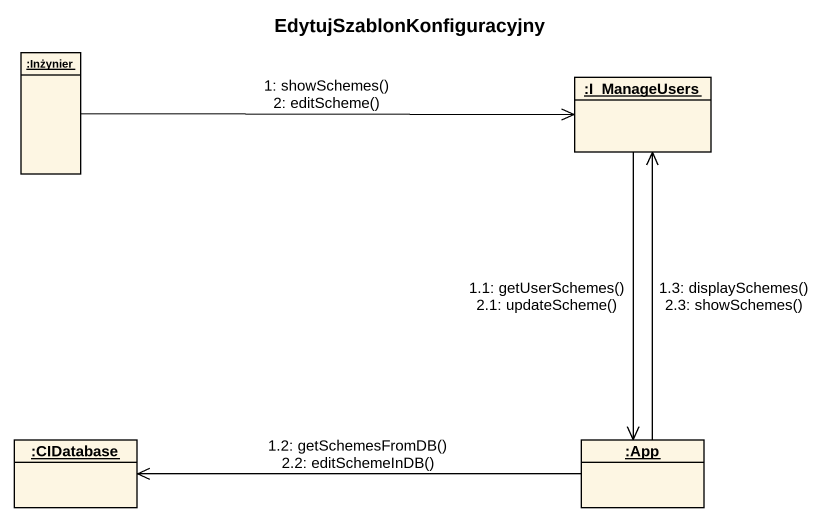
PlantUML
@startuml
title EdytujSzablonKonfiguracyjny
hide circle
hide empty members
object ":Inżynier" as Inżynier
object ":I_ManageUsers" as I_ManageUsers
object ":CIDatabase" as CIDatabase
object ":App" as App
Inżynier -right-> I_ManageUsers : 1: showSchemes()\n2: editScheme()
I_ManageUsers --> App : 1.1: getUserSchemes()\n2.1: updateScheme()
App -left-> CIDatabase : 1.2: getSchemesFromDB()\n2.2: editSchemeInDB()
App -up-> I_ManageUsers : 1.3: displaySchemes()\n2.3: showSchemes()
@enduml
